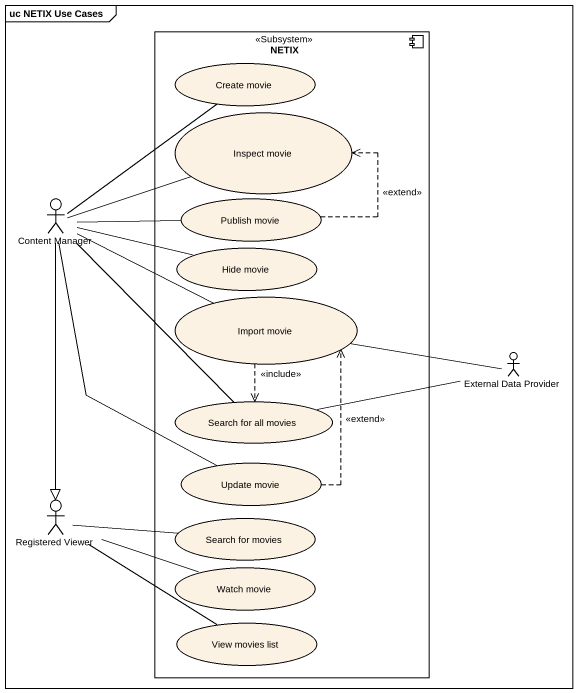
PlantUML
@startuml
mainframe uc NETIX Use Cases
component NETIX <<Subsystem>> {
  usecase "Create movie" as Create_movie
  usecase "Inspect movie" as Inspect_movie
  usecase "Publish movie" as Publish_movie
  usecase "Hide movie" as Hide_movie
  usecase "Import movie" as Import_movie
  usecase "Search for all movies" as Search_for_all_movies
  usecase "Update movie" as Update_movie
  usecase "Search for movies" as Search_for_movies
  usecase "Watch movie" as Watch_movie
  usecase "View movies list" as View_movies_list
}
actor "Content Manager" as Content_Manager
actor "External Data Provider" as External_Data_Provider
actor "Registered Viewer" as Registered_Viewer
Content_Manager -up- Create_movie
Content_Manager -right- Inspect_movie
Content_Manager -right- Publish_movie
Content_Manager -right- Hide_movie
Content_Manager -right- Import_movie
Content_Manager -- Update_movie
Content_Manager --|> Registered_Viewer
Publish_movie .up.> Inspect_movie : <<extend>>
Import_movie ..> Search_for_all_movies : <<include>>
External_Data_Provider -left- Import_movie
Search_for_all_movies -up- Content_Manager
Search_for_all_movies -right- External_Data_Provider
Update_movie .up.> Import_movie : <<extend>>
Registered_Viewer -right- Search_for_movies
Registered_Viewer -right- Watch_movie
Registered_Viewer -- View_movies_list
@enduml
